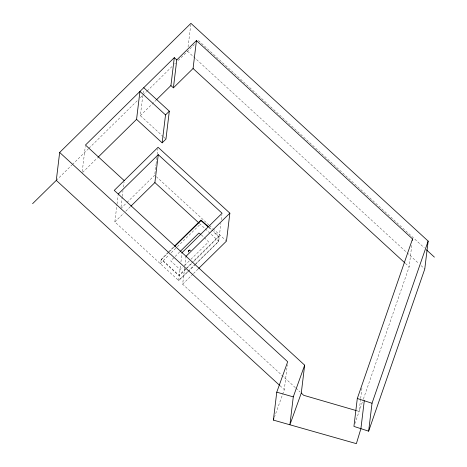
<?xml version="1.0" encoding="UTF-8"?>
<svg xmlns="http://www.w3.org/2000/svg" width="467" height="467" viewBox="0 0 467 467"><rect width="100%" height="100%" fill="white"/><g stroke="black" fill="none" stroke-linecap="round" stroke-linejoin="round"><path stroke-width="0.35" stroke-dasharray="2.33 1.75" d="M167.98 252.519L161.243 259.43L178.861 275.635L179.322 275.641L186.52 268.56M195.013 264.777L218.737 241.41L218.976 236.349L213.582 231.369M188.382 251.369L188.534 250.668M82.25 171.523L85.28 146.469M195.323 264.182L178.68 280.55L114.847 221.959L116.925 204.78M117.013 204.061L118.052 195.469M120.994 207.091L122.208 197.068M122.296 196.35L122.99 190.624M123.422 187.045L124.029 182.037M163.275 136.662L140.357 115.629L142.955 94.153M143.042 93.435L143.474 89.857M154.875 173.765L156.001 164.46M156.089 163.742L156.865 157.303M157.216 154.437L157.904 148.71M188.061 46.974L190.746 24.78M178.68 280.55L180.589 264.801M180.933 261.94L182.06 252.635M295.377 387.663L182.655 284.199L184.734 267.019M184.821 266.301L186.035 256.278M195.842 263.668L218.719 241.165L220.885 223.273M221.317 219.688L221.924 214.68M274.357 417.387L284.304 389.665L287.333 364.61M360.588 399.256L359.117 411.421L356.344 410.616M360.676 398.538L361.972 387.803M363.402 399.034L409.162 266.85L411.929 243.943M161.22 259.232L160.467 263.802M219.005 236.512L193.723 261.473M160.368 263.499L169.188 254.766M354.867 423.692L363.168 399.723M188.388 250.586L188.283 251.725M188.376 250.668L188.61 250.3M188.528 250.75L188.989 250.219M56.291 180.373L71.854 165.061M72.373 164.553L88.456 148.734M88.975 148.226L137.736 100.253M140.334 97.702L142.406 95.665M142.925 95.151L146.556 91.579M147.076 91.071L171.979 66.577M174.57 64.026L175.61 63.004M178.201 60.453L194.809 44.12M82.595 172.446L97.644 157.642M140.357 115.629L155.896 100.341M120.825 208.521L126.469 202.97M126.983 202.462L154.7 175.195M114.847 221.959L123.685 213.261M125.769 211.218L130.445 206.612M168.499 252.017L174.156 246.448M169.048 252.022L161.851 259.103L161.874 259.541L178.943 275.174L185.463 269.045M169.562 251.515L174.191 246.967M171.243 252.74L176.9 247.177M177.413 246.669L200.045 224.411L200.506 224.417M179.661 251.97L170.741 260.925L180.104 269.593L182.579 267.503M184.658 265.454L190.378 259.833M190.898 259.319L208.621 241.871L204.464 237.75M185.977 268.537L218.393 236.652L213.045 231.381M187.033 268.052L193.204 261.981M187.816 271.864L178.645 280.486M188.329 271.356L194.5 265.285M182.655 284.199L192.97 274.053M193.484 273.545L198.125 268.98M188.598 250.382L189.246 249.95L190.373 250.102M188.721 250.493L189.298 250.102M188.89 250.166L190.297 250.236M189.287 250.184L190.285 250.318M189.614 249.985L190.361 250.184M198.44 40.547L424.287 247.854M187.541 51.265L418.87 263.604M421.018 265.571L424.772 269.021M405.397 263.4L409.162 266.85M163.806 137.152L165.943 139.108M156.311 176.672L208.807 224.861M209.344 225.351L212.555 228.299M213.092 228.795L225.946 240.593M208.802 226.98L213.051 230.885M208.802 227.487L212.514 230.891M199.409 223.442L204.774 228.363M205.311 228.824L218.754 241.293M201.4 234.936L203.951 237.277M295.915 388.153L300.205 392.099M280.013 385.724L284.304 389.665M188.808 252.244L188.452 251.608M188.446 252.063L188.224 251.281M188.394 251.287L188.44 251.69"/><path stroke-width="0.7" d="M32.597 203.676L56.291 180.373L59.665 152.452L190.921 23.35L428.151 241.1L424.772 269.021L368.644 431.169L353.928 426.418L357.302 398.497L412.536 238.935L196.444 40.588L176.783 59.928L173.403 87.843L170.916 85.566L174.296 57.645L176.783 59.928M136.568 119.354L139.942 91.439L165.528 114.923L162.148 142.838L136.568 119.354L98.163 157.128M130.964 206.099L154.886 182.574L158.266 154.659L222.099 213.25L182.06 252.635M143.737 87.708L169.317 111.193L165.943 139.108L162.148 142.838M173.403 87.843L193.069 68.503L196.444 40.588M304.659 365.165L293.282 396.868L289.908 424.783L301.279 393.08L304.659 365.165L114.252 190.39L158.079 147.28L229.863 213.168L226.483 241.083L198.638 268.472M364.283 400.75L360.903 428.671L356.374 443.65L273.388 420.096L276.768 392.175L287.684 361.744L59.665 152.452M368.644 431.169L372.024 403.254L428.151 241.1M412.367 240.365L412.536 238.935M273.388 420.096L273.872 418.741M174.296 57.645L85.455 145.039L124.199 180.606M156.416 99.833L170.916 85.566M165.528 114.923L169.317 111.193M118.227 194.038L158.266 154.659M174.67 245.946L200.962 220.097L208.27 226.495M174.705 246.459L200.985 220.622L208.276 227.003M180.18 251.462L198.924 233.027L200.886 234.463M186.035 256.278L229.863 213.168M276.768 392.175L293.282 396.868M356.344 410.616L303.702 395.304L301.279 393.08M357.302 398.497L372.024 403.254M426.418 249.81L434.403 257.136M193.069 68.503L404.86 262.903M154.886 182.574L198.872 222.946M56.291 180.373L279.476 385.234"/></g></svg>
